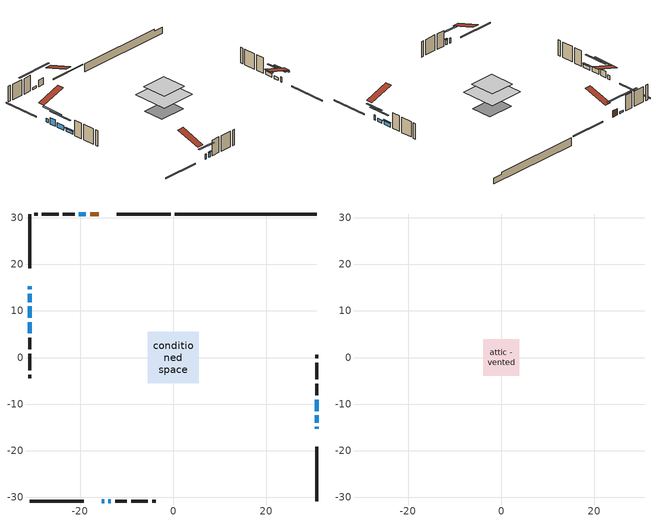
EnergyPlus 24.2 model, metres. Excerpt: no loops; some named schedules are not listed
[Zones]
conditioned space
 floor adiabatic (AdiabaticFloorConstruction): -5.53,-5.53 -5.53,5.53 5.53,5.53 5.53,-5.53 z3.05
 floor foundation (Slab1 construction): -4.27,-3.35 -4.27,3.35 4.27,3.35 4.27,-3.35 z-1.83
 wall outside (RimJoist1 construction): -0.56,30.85 -12.18,30.85 / -30.85,-30.85 -19.22,-30.85 / -30.85,30.85 -30.85,19.22 / 30.85,-30.85 30.85,-19.22 z0.61:0.91
 wall outside (AdiabaticWallConstruction 1): -16.05,30.85 -17.88,30.85 z0.61:2.64
 wall outside (AdiabaticWallConstruction): 30.85,-15.36 30.85,-14.9 / -15.36,-30.85 -14.85,-30.85 / -13.92,-30.85 -13.41,-30.85 z0.61:2.14; -18.8,30.85 -20.28,30.85 z0.61:1.22; -30.85,15.36 -30.85,14.62 / 30.85,-11.52 30.85,-9.08 z0.61:1.83; -30.85,13.69 -30.85,11.92 z0.61:2.64; -30.85,10.99 -30.85,8.55 z0.61:2.13; 30.85,-13.97 30.85,-12.45 z0.61:1.53; -30.85,7.62 -30.85,5.18 z0.61:1.63
 wall outside (Wall1 construction): -21.21,30.85 -23.7,30.85 / -12.48,-30.85 -9.99,-30.85 / -30.85,4.25 -30.85,1.76 / 30.85,-8.15 30.85,-5.65 z0.61:5.49
 wall outside (Wall2 construction): -24.63,30.85 -28.22,30.85 / -9.06,-30.85 -5.46,-30.85 / -30.85,0.83 -30.85,-2.77 / 30.85,-4.73 30.85,-1.13 z0.61:5.49
 wall outside (Wall3 construction): -29.15,30.85 -29.92,30.85 / -4.54,-30.85 -3.77,-30.85 / -30.85,-3.69 -30.85,-4.46 / 30.85,-0.2 30.85,0.56 z0.61:5.49
 wall foundation (FoundationWall1 construction): 0.37,30.85,-1.83 0.37,30.85,0.61 27.8,30.85,0.61 27.8,30.85,0.02 30.85,30.85,0.02 30.85,30.85,-1.83
 window (WindowConstruction): 30.85,-15.36 30.85,-14.9 z0.61:2.13
 window (WindowConstruction 8): -18.8,30.85 -20.28,30.85 z0.61:1.22
 window (WindowConstruction 9): -30.85,15.36 -30.85,14.62 z0.61:1.83
 window (WindowConstruction 1): -15.36,-30.85 -14.85,-30.85 z0.61:2.13
 window (WindowConstruction 2): -13.92,-30.85 -13.41,-30.85 z0.61:2.13
 window (WindowConstruction 3): -30.85,13.69 -30.85,11.92 z0.61:2.64
 window (WindowConstruction 4): -30.85,10.99 -30.85,8.55 z0.61:2.13
 window (WindowConstruction 5): 30.85,-13.97 30.85,-12.45 z0.61:1.52
 window (WindowConstruction 6): 30.85,-11.52 30.85,-9.08 z0.61:1.83
 window (WindowConstruction 7): -30.85,7.62 -30.85,5.18 z0.61:1.62
 door (Door): -16.05,30.85 -17.88,30.85 z0.61:2.64
 ceiling adiabatic (AdiabaticFloorConstruction): 5.53,-5.53 5.53,5.53 -5.53,5.53 -5.53,-5.53 z3.05
attic - vented
 floor to conditioned space (Floor1 construction Reversed): -3.91,-3.91 -3.91,3.91 3.91,3.91 3.91,-3.91 z5.49
 roof outside (Roof1 construction): -15.12,30.85,5.49 -15.12,23.23,8.03 -13.11,23.23,8.03 -13.11,30.85,5.49; -16.29,-30.85,5.49 -16.29,-23.23,8.03 -18.3,-23.23,8.03 -18.3,-30.85,5.49; -30.85,16.29,5.49 -23.23,16.29,8.03 -23.23,18.3,8.03 -30.85,18.3,5.49; 30.85,-16.29,5.49 23.23,-16.29,8.03 23.23,-18.3,8.03 30.85,-18.3,5.49
shading: 30.85,-12.26 30.85,-18 31.26,-18 31.26,-12.26 z4.77; -25.36,30.85 -13.72,30.85 -13.72,31.26 -25.36,31.26 z6.3; -12.21,-30.85 -18,-30.85 -18,-31.26 -12.21,-31.26 z4.77; -13.21,-30.85 -14.12,-30.85 -14.12,-31.26 -13.21,-31.26 z2.34; -30.85,9.28 -30.85,16.33 -31.26,16.33 -31.26,9.28 z5.28; -30.85,5.91 -30.85,13.63 -31.26,13.63 -31.26,5.91 z4.77; 30.85,-9.81 30.85,-16.61 31.26,-16.61 31.26,-9.81 z4.16; 30.85,-8.88 30.85,-11.72 31.26,-11.72 31.26,-8.88 z2.03; -30.85,4.98 -30.85,7.82 -31.26,7.82 -31.26,4.98 z1.83
[Building]
Building 1: Terrain=Suburbs
[Site:Location]
Edmonton Intl AP_AB: Latitude {deg}=53.31; Longitude {deg}=-113.58; Time Zone {hr}=-7; Elevation {m}=723; Keep Site Location Information=Yes
[Site:GroundTemperature:Shallow]
-1.56185, -3.61833, -3.78302, -2.80711, 1.11059, 5.01004, 8.39065, 10.5322, 10.7141, 8.97234, 5.67794, 1.89811
[Site:WaterMainsTemperature]
Calculation Method=Schedule; Temperature Schedule=mains temperature schedule
[Material] Roughness=Rough; Thermal Absorptance=0.9
Name | Thickness {m} | Conductivity {W/m-K} | Density {kg/m3} | Specific Heat {J/kg-K} | Solar Absorptance | Visible Absorptance
asphalt or fiberglass shingles | 0.00635 | 0.162714 | 1121.4 | 1465.45 | 0.4 | 0.4
ceiling loosefill ins | 0.338667 | 0.0480833 | 16.02 | 1046.75 | 0.7 | 0.7
ceiling stud and cavity | 0.1397 | 0.355768 | 65.682 | 1177.47 | 0.7 | 0.7
concrete 4.0 in. | 0.1016 | 1.803125 | 2242.8 | 837.4 | 0.7 | 0.7
concrete 8.0 in. | 0.2032 | 1.803125 | 2242.8 | 837.4 | 0.7 | 0.7
door material | 0.04445 | 0.053851 | 512.64 | 1214.23 | 0.7 | 0.7
exterior vertical ins | 0.0455353 | 0.029427 | 32.04 | 1214.23 | 0.7 | 0.7
floor covering | 0.0127 | 0.0433444 | 54.468 | 1339.84 | 0.6 | 0.6
floor rigid ins; wall rigid ins 1 | 0.512978 | 0.029427 | 32.04 | 1214.23 | 0.7 | 0.7
floor stud and cavity | 0.1397 | 1.75129 | 37.0049 | 1207.88 | 0.7 | 0.7
furniture material conditioned space 1 | 0.1524 | 0.115458 | 640.8 | 1214.23 | 0.6 | 0.6
gypsum board | 0.0127 | 0.160291 | 801 | 837.4 | 0.6 | 0.6
gypsum board 1 | 0.0127 | 0.160291 | 801 | 837.4 | 0.7 | 0.7
osb sheathing 0.5 in. | 0.0127 | 0.115458 | 512.64 | 1214.23 | 0.7 | 0.7
osb sheathing 0.75 in. | 0.01905 | 0.115458 | 512.64 | 1214.23 | 0.7 | 0.7
osb sheathing 2.0 in. | 0.0508 | 0.115458 | 512.64 | 1214.23 | 0.7 | 0.7
rim joist rigid ins; wall rigid ins | 0.051816 | 0.029427 | 32.04 | 1214.23 | 0.7 | 0.7
rim joist stud and cavity | 0.0508 | 0.0414166 | 125.044 | 1163.47 | 0.6 | 0.6
wall stud and cavity | 0.1397 | 0.225397 | 139.0536 | 1170.24 | 0.7 | 0.7
wall stud and cavity 1 | 0.1397 | 0.221002 | 139.0536 | 1170.24 | 0.7 | 0.7
wall stud and cavity 2 | 0.1397 | 0.453384 | 139.0536 | 1170.24 | 0.7 | 0.7
wall stud and cavity 3 | 0.0889 | 0.380278 | 52.3479 | 1209.89 | 0.7 | 0.7
wall stud and cavity 4 | 0.0889 | 0.391764 | 83.0341 | 1211.67 | 0.7 | 0.7
wood siding | 0.0254 | 0.102417 | 544.68 | 1172.36 | 0.4 | 0.4
wood siding 1; wood siding 2; wood siding 3 | 0.0254 | 0.102417 | 544.68 | 1172.36 | 0.7 | 0.7
[WindowMaterial:SimpleGlazingSystem]
Name | U-Factor {W/m2-K} | Solar Heat Gain Coefficient
WindowMaterial | 2.24281 | 0.4
WindowMaterial 1 | 2.2042 | 0.4
WindowMaterial 2 | 2.97754 | 0.59
WindowMaterial 3 | 1.92711 | 0.46
WindowMaterial 4 | 2.04862 | 0.44
WindowMaterial 5 | 2.02761 | 0.44
WindowMaterial 6 | 2.056 | 0.43
WindowMaterial 7 | 3.2711 | 0.54
[Construction]
AdiabaticFloorConstruction: floor stud and cavity, floor rigid ins, osb sheathing 0.75 in., floor covering
AdiabaticWallConstruction: wood siding 2, wall rigid ins 1, wall stud and cavity 3, gypsum board
AdiabaticWallConstruction 1: wood siding 3, wall rigid ins 1, wall stud and cavity 3, gypsum board
Door: door material
Floor1 construction Reversed: gypsum board, ceiling stud and cavity, ceiling loosefill ins
FoundationWall1 construction: concrete 8.0 in., gypsum board 1
furniture construction conditioned space 1: furniture material conditioned space 1
PartitionWallConstruction: gypsum board, wall stud and cavity 4, gypsum board
RimJoist1 construction: wood siding 1, rim joist rigid ins, osb sheathing 2.0 in., rim joist stud and cavity
Roof1 construction: asphalt or fiberglass shingles
Slab1 construction: concrete 4.0 in.
Wall1 construction: wood siding, wall rigid ins, osb sheathing 0.5 in., wall stud and cavity, gypsum board
Wall2 construction: wood siding, wall rigid ins, osb sheathing 0.5 in., wall stud and cavity 1, gypsum board
Wall3 construction: wood siding, wall rigid ins, osb sheathing 0.5 in., wall stud and cavity 2, gypsum board
WindowConstruction: WindowMaterial
WindowConstruction 1; WindowConstruction 2: WindowMaterial 1
WindowConstruction 3: WindowMaterial 2
WindowConstruction 4: WindowMaterial 3
WindowConstruction 5: WindowMaterial 4
WindowConstruction 6: WindowMaterial 5
WindowConstruction 7: WindowMaterial 6
WindowConstruction 8; WindowConstruction 9: WindowMaterial 7
[Zone] Multiplier=1; Part of Total Floor Area=Yes
Name | Volume {m3}
attic - vented | 25.2087
conditioned space | 465
[Space]
Name | Zone | Volume {m3}
attic - vented 1 | attic - vented | 25.2087
conditioned space 1 | conditioned space | 465
[ZoneInfiltration:EffectiveLeakageArea]
infil attic - vented 1: Zone or Space=attic - vented 1; Schedule=Always On Discrete; Effective Air Leakage Area {cm2}=2127.3; Stack Coefficient=0.000176562; Wind Coefficient=8.97777e-06
[ZoneMixing]
whole house fan mix: Zone or Space=attic - vented; Schedule=Always On Continuous; Design Flow Rate Calculation Method=Flow/Zone; Design Flow Rate {m3/s}=0; Source Zone or Space=conditioned space
[SurfaceProperty:ExposedFoundationPerimeter]
Slab1: Exposed Perimeter Calculation Method=TotalExposedPerimeter; Total Exposed Perimeter {m}=30.479
[InternalMass] Zone or ZoneList=conditioned space; Space or SpaceList=conditioned space 1
Name | Construction | Surface Area {m2}
furniture mass conditioned space 1 | furniture construction conditioned space 1 | 71.8081
partition wall mass | PartitionWallConstruction | 179.52
[Lights]
interior lighting: Zone or ZoneList or Space or SpaceList=conditioned space 1; Schedule=interior lighting schedule; Design Level Calculation Method=LightingLevel; Lighting Level {W}=343.2; Return Air Fraction=0; Fraction Radiant=0.6; Fraction Visible=0.2; Fraction Replaceable=1
[People]
occupants: Zone or ZoneList or Space or SpaceList=conditioned space 1; Number of People Schedule=occupants schedule; Number of People Calculation Method=People; Number of People=3; Fraction Radiant=0.314171; Sensible Heat Fraction=0.56303; Activity Level Schedule=occupants activity schedule; Carbon Dioxide Generation Rate {m3/s-W}=0; Enable ASHRAE 55 Comfort Warnings=No; Mean Radiant Temperature Calculation Type=EnclosureAveraged
[ElectricEquipment] Zone or ZoneList or Space or SpaceList=conditioned space 1; Design Level Calculation Method=EquipmentLevel
Name | Schedule | Design Level {W} | Fraction Latent | Fraction Radiant | Fraction Lost
clothes dryer | clothes dryer schedule | 140.772 | 0.015 | 0.081 | 0.85
clothes washer | clothes washer schedule | 32.1985 | 0.03 | 0.162 | 0.7
cooking range | cooking range schedule | 215.147 | 0.08 | 0.432 | 0.2
dishwasher | dishwasher schedule | 66.8632 | 0.3 | 0.18 | 0.4
fridge | fridge schedule | 72.9452 | 0 | 0.6 | 0
mech vent bath fan 0 | mech vent bath fan 0 schedule | 50.2 | 0 | 0 | 1
mech vent bath fan 1 | mech vent bath fan 1 schedule | 50.2 | 0 | 0 | 1
mech vent house fan | mech vent house fan schedule | 0 | 0 | 0 | 1
mech vent house fan cfis | mech vent house fan cfis schedule | 0 | 0 | 0 | 0
mech vent range fan 0 | mech vent range fan 0 schedule | 57 | 0 | 0 | 1
misc plug loads | misc plug loads schedule | 494.7 | 0.045 | 0.513 | 0.1
whole house fan | Always On Discrete | 0 | 0 | 0 | 1
[OtherEquipment] Zone or ZoneList or Space or SpaceList=conditioned space 1; Design Level Calculation Method=EquipmentLevel
Name | Fuel Type | Schedule | Design Level {W} | Fraction Latent | Fraction Radiant | Fraction Lost
clothes dryer 1 | Electricity | clothes dryer schedule | 0 | 0.015 | 0.081 | 0.85
cooking range 1 | Electricity | cooking range schedule | 0 | 0.08 | 0.432 | 0.2
general water use latent | None | general water use schedule | 62.594 | 1 | 0 | 0
general water use sensible | None | general water use schedule | -61.6891 | 0 | 0.6 | 0
mech vent house fan latent load | None | Always On Discrete | 0 | 1 | 0 | 0
mech vent house fan sensible load | None | Always On Discrete | 0 | 0 | 0 | 0
water heater energy adjustment1 | NaturalGas | Always On Discrete | 0.01 | 0 | 0 | 1
[ZoneInfiltration:DesignFlowRate] Zone or ZoneList or Space or SpaceList=conditioned space 1; Schedule=Always On Discrete; Design Flow Rate Calculation Method=Flow/Zone; Design Flow Rate {m3/s}=0
infil flow; natural vent flow; whole house fan flow
[AvailabilityManager:Scheduled]
furnace airloop Availability Manager: Schedule=Always On Discrete
[Foundation:Kiva]
Foundation Kiva 1: Initial Indoor Air Temperature {C}=18; Wall Height Above Grade {m}=0.609996; Wall Depth Below Slab {m}=0.2032; Custom Block Material Name 1=exterior vertical ins; Custom Block Depth 1 {m}=2.43998; Custom Block X Position 1 {m}=0.2159; Custom Block Z Position 1 {m}=0
[Foundation:Kiva:Settings]
Soil Conductivity {W/m-K}=0.849921; Soil Density {kg/m3}=1842.3; Soil Specific Heat {J/kg-K}=418.7; Ground Solar Absorptivity=0.9; Ground Thermal Absorptivity=0.9; Ground Surface Roughness {m}=0.03; Far-Field Width {m}=40; Deep-Ground Boundary Condition=ZeroFlux; Deep-Ground Depth {m}=40; Minimum Cell Dimension {m}=0.2; Maximum Cell Growth Coefficient=3; Simulation Timestep=Timestep
[Exterior:Lights]
exterior lighting: Schedule=exterior lighting schedule; Design Level {W}=75.6
[EnergyManagementSystem:GlobalVariable]
furnace_airloop_Fan_RTF
infil_program_Qfan
infil_program_Qinf
natural_vent_program_Qnv
natural_vent_program_Qwhf
[EnergyManagementSystem:Sensor]
Name | Output:Variable or Output:Meter Index Key | Output:Variable or Output:Meter
airflow_gain | infil flow | Infiltration Sensible Heat Gain Energy
airflow_gain_1 | natural vent flow | Infiltration Sensible Heat Gain Energy
airflow_gain_2 | whole house fan flow | Infiltration Sensible Heat Gain Energy
airflow_loss | infil flow | Infiltration Sensible Heat Loss Energy
airflow_loss_1 | natural vent flow | Infiltration Sensible Heat Loss Energy
airflow_loss_2 | whole house fan flow | Infiltration Sensible Heat Loss Energy
clg_load_cond |  | Cooling:EnergyTransfer:Zone:CONDITIONED SPACE
clg_sp_s; clg_sp_s_1 | cooling setpoint | Schedule Value
clothes_dryer_exhaust_0_sch_s | clothes dryer exhaust 0 schedule | Schedule Value
cool_season | cooling season schedule | Schedule Value
htg_load_cond |  | Heating:EnergyTransfer:Zone:CONDITIONED SPACE
htg_sp_s; htg_sp_s_1 | heating setpoint | Schedule Value
ig_ee_conv | clothes dryer | Electric Equipment Convective Heating Energy
ig_ee_conv_2 | cooking range | Electric Equipment Convective Heating Energy
ig_ee_conv_4 | fridge | Electric Equipment Convective Heating Energy
ig_ee_conv_5 | misc plug loads | Electric Equipment Convective Heating Energy
ig_ee_conv_6 | whole house fan | Electric Equipment Convective Heating Energy
ig_ee_rad | clothes dryer | Electric Equipment Radiant Heating Energy
ig_ee_rad_2 | cooking range | Electric Equipment Radiant Heating Energy
ig_ee_rad_4 | fridge | Electric Equipment Radiant Heating Energy
ig_ee_rad_5 | misc plug loads | Electric Equipment Radiant Heating Energy
ig_ee_rad_6 | whole house fan | Electric Equipment Radiant Heating Energy
ig_lgt_conv | interior lighting | Lights Convective Heating Energy
ig_lgt_rad | interior lighting | Lights Radiant Heating Energy
ig_lgt_vis | interior lighting | Lights Visible Radiation Heating Energy
ig_oe_conv | clothes dryer 1 | Other Equipment Convective Heating Energy
ig_oe_conv_1 | cooking range 1 | Other Equipment Convective Heating Energy
ig_oe_conv_2 | general water use latent | Other Equipment Convective Heating Energy
ig_oe_conv_3 | general water use sensible | Other Equipment Convective Heating Energy
ig_oe_conv_4 | water heater energy adjustment1 | Other Equipment Convective Heating Energy
ig_oe_rad | clothes dryer 1 | Other Equipment Radiant Heating Energy
ig_oe_rad_1 | cooking range 1 | Other Equipment Radiant Heating Energy
ig_oe_rad_2 | general water use latent | Other Equipment Radiant Heating Energy
ig_oe_rad_3 | general water use sensible | Other Equipment Radiant Heating Energy
ig_oe_rad_4 | water heater energy adjustment1 | Other Equipment Radiant Heating Energy
ig_ppl_conv | occupants | People Convective Heating Energy
ig_ppl_rad | occupants | People Radiant Heating Energy
im_conv | furniture mass conditioned space 1 | Surface Inside Face Convection Heat Gain Energy
im_conv_1 | partition wall mass | Surface Inside Face Convection Heat Gain Energy
im_ig | furniture mass conditioned space 1 | Surface Inside Face Internal Gains Radiation Heat Gain Energy
im_ig_1 | partition wall mass | Surface Inside Face Internal Gains Radiation Heat Gain Energy
im_lgt | furniture mass conditioned space 1 | Surface Inside Face Lights Radiation Heat Gain Energy
im_lgt_1 | partition wall mass | Surface Inside Face Lights Radiation Heat Gain Energy
im_sol | furniture mass conditioned space 1 | Surface Inside Face Solar Radiation Heat Gain Energy
im_sol_1 | partition wall mass | Surface Inside Face Solar Radiation Heat Gain Energy
im_surf | furniture mass conditioned space 1 | Surface Inside Face Net Surface Thermal Radiation Heat Gain Energy
im_surf_1 | partition wall mass | Surface Inside Face Net Surface Thermal Radiation Heat Gain Energy
mech_vent_bath_fan_0_sch_s | mech vent bath fan 0 schedule | Schedule Value
mech_vent_bath_fan_1_sch_s | mech vent bath fan 1 schedule | Schedule Value
mech_vent_range_fan_0_sch_s | mech vent range fan 0 schedule | Schedule Value
mv_conv | mech vent bath fan 0 | Electric Equipment Convective Heating Energy
mv_conv_1 | mech vent bath fan 1 | Electric Equipment Convective Heating Energy
mv_conv_2 | mech vent house fan | Electric Equipment Convective Heating Energy
mv_conv_3 | mech vent house fan cfis | Electric Equipment Convective Heating Energy
mv_conv_4 | mech vent range fan 0 | Electric Equipment Convective Heating Energy
mv_conv_5 | mech vent house fan latent load | Other Equipment Convective Heating Energy
mv_conv_6 | mech vent house fan sensible load | Other Equipment Convective Heating Energy
mv_rad | mech vent bath fan 0 | Electric Equipment Radiant Heating Energy
mv_rad_1 | mech vent bath fan 1 | Electric Equipment Radiant Heating Energy
mv_rad_2 | mech vent house fan | Electric Equipment Radiant Heating Energy
mv_rad_3 | mech vent house fan cfis | Electric Equipment Radiant Heating Energy
mv_rad_4 | mech vent range fan 0 | Electric Equipment Radiant Heating Energy
mv_rad_5 | mech vent house fan latent load | Other Equipment Radiant Heating Energy
mv_rad_6 | mech vent house fan sensible load | Other Equipment Radiant Heating Energy
natural_vent_s | natural vent schedule | Schedule Value
out_pb_s |  | Site Outdoor Air Barometric Pressure
out_wt_s |  | Site Outdoor Air Humidity Ratio
site_vw_s |  | Site Wind Speed
ss_back_out | Window1 | Surface Window Shortwave from Zone Back Out Window Heat Transfer Rate
ss_back_out_1 | Window11 | Surface Window Shortwave from Zone Back Out Window Heat Transfer Rate
ss_back_out_2 | Window12 | Surface Window Shortwave from Zone Back Out Window Heat Transfer Rate
ss_back_out_3 | Window2 | Surface Window Shortwave from Zone Back Out Window Heat Transfer Rate
ss_back_out_4 | Window3 | Surface Window Shortwave from Zone Back Out Window Heat Transfer Rate
ss_back_out_5 | Window4 | Surface Window Shortwave from Zone Back Out Window Heat Transfer Rate
ss_back_out_6 | Window5 | Surface Window Shortwave from Zone Back Out Window Heat Transfer Rate
ss_back_out_7 | Window6 | Surface Window Shortwave from Zone Back Out Window Heat Transfer Rate
ss_back_out_8 | Window7 | Surface Window Shortwave from Zone Back Out Window Heat Transfer Rate
ss_back_out_9 | Window9 | Surface Window Shortwave from Zone Back Out Window Heat Transfer Rate
ss_conv | Door1 | Surface Inside Face Convection Heat Gain Energy
ss_conv_1 | Window1 | Surface Inside Face Convection Heat Gain Energy
ss_conv_10 | Window9 | Surface Inside Face Convection Heat Gain Energy
ss_conv_2 | Window11 | Surface Inside Face Convection Heat Gain Energy
ss_conv_3 | Window12 | Surface Inside Face Convection Heat Gain Energy
ss_conv_4 | Window2 | Surface Inside Face Convection Heat Gain Energy
ss_conv_5 | Window3 | Surface Inside Face Convection Heat Gain Energy
ss_conv_6 | Window4 | Surface Inside Face Convection Heat Gain Energy
ss_conv_7 | Window5 | Surface Inside Face Convection Heat Gain Energy
ss_conv_8 | Window6 | Surface Inside Face Convection Heat Gain Energy
ss_conv_9 | Window7 | Surface Inside Face Convection Heat Gain Energy
ss_ig | Door1 | Surface Inside Face Internal Gains Radiation Heat Gain Energy
ss_ig_1 | Window1 | Surface Inside Face Internal Gains Radiation Heat Gain Energy
ss_ig_10 | Window9 | Surface Inside Face Internal Gains Radiation Heat Gain Energy
ss_ig_2 | Window11 | Surface Inside Face Internal Gains Radiation Heat Gain Energy
ss_ig_3 | Window12 | Surface Inside Face Internal Gains Radiation Heat Gain Energy
ss_ig_4 | Window2 | Surface Inside Face Internal Gains Radiation Heat Gain Energy
ss_ig_5 | Window3 | Surface Inside Face Internal Gains Radiation Heat Gain Energy
ss_ig_6 | Window4 | Surface Inside Face Internal Gains Radiation Heat Gain Energy
ss_ig_7 | Window5 | Surface Inside Face Internal Gains Radiation Heat Gain Energy
ss_ig_8 | Window6 | Surface Inside Face Internal Gains Radiation Heat Gain Energy
ss_ig_9 | Window7 | Surface Inside Face Internal Gains Radiation Heat Gain Energy
ss_lgt | Door1 | Surface Inside Face Lights Radiation Heat Gain Energy
ss_sol | Door1 | Surface Inside Face Solar Radiation Heat Gain Energy
ss_surf | Door1 | Surface Inside Face Net Surface Thermal Radiation Heat Gain Energy
ss_surf_1 | Window1 | Surface Inside Face Net Surface Thermal Radiation Heat Gain Energy
ss_surf_10 | Window9 | Surface Inside Face Net Surface Thermal Radiation Heat Gain Energy
ss_surf_2 | Window11 | Surface Inside Face Net Surface Thermal Radiation Heat Gain Energy
ss_surf_3 | Window12 | Surface Inside Face Net Surface Thermal Radiation Heat Gain Energy
ss_surf_4 | Window2 | Surface Inside Face Net Surface Thermal Radiation Heat Gain Energy
ss_surf_5 | Window3 | Surface Inside Face Net Surface Thermal Radiation Heat Gain Energy
ss_surf_6 | Window4 | Surface Inside Face Net Surface Thermal Radiation Heat Gain Energy
ss_surf_7 | Window5 | Surface Inside Face Net Surface Thermal Radiation Heat Gain Energy
ss_surf_8 | Window6 | Surface Inside Face Net Surface Thermal Radiation Heat Gain Energy
ss_surf_9 | Window7 | Surface Inside Face Net Surface Thermal Radiation Heat Gain Energy
ss_trans_in | Window1 | Surface Window Transmitted Solar Radiation Rate
ss_trans_in_1 | Window11 | Surface Window Transmitted Solar Radiation Rate
ss_trans_in_2 | Window12 | Surface Window Transmitted Solar Radiation Rate
ss_trans_in_3 | Window2 | Surface Window Transmitted Solar Radiation Rate
ss_trans_in_4 | Window3 | Surface Window Transmitted Solar Radiation Rate
ss_trans_in_5 | Window4 | Surface Window Transmitted Solar Radiation Rate
ss_trans_in_6 | Window5 | Surface Window Transmitted Solar Radiation Rate
ss_trans_in_7 | Window6 | Surface Window Transmitted Solar Radiation Rate
ss_trans_in_8 | Window7 | Surface Window Transmitted Solar Radiation Rate
ss_trans_in_9 | Window9 | Surface Window Transmitted Solar Radiation Rate
ss_trans_out | Window1 | Surface Inside Face Initial Transmitted Diffuse Transmitted Out Window Solar Radiation Rate
ss_trans_out_1 | Window11 | Surface Inside Face Initial Transmitted Diffuse Transmitted Out Window Solar Radiation Rate
ss_trans_out_2 | Window12 | Surface Inside Face Initial Transmitted Diffuse Transmitted Out Window Solar Radiation Rate
ss_trans_out_3 | Window2 | Surface Inside Face Initial Transmitted Diffuse Transmitted Out Window Solar Radiation Rate
ss_trans_out_4 | Window3 | Surface Inside Face Initial Transmitted Diffuse Transmitted Out Window Solar Radiation Rate
ss_trans_out_5 | Window4 | Surface Inside Face Initial Transmitted Diffuse Transmitted Out Window Solar Radiation Rate
ss_trans_out_6 | Window5 | Surface Inside Face Initial Transmitted Diffuse Transmitted Out Window Solar Radiation Rate
ss_trans_out_7 | Window6 | Surface Inside Face Initial Transmitted Diffuse Transmitted Out Window Solar Radiation Rate
ss_trans_out_8 | Window7 | Surface Inside Face Initial Transmitted Diffuse Transmitted Out Window Solar Radiation Rate
ss_trans_out_9 | Window9 | Surface Inside Face Initial Transmitted Diffuse Transmitted Out Window Solar Radiation Rate
s_conv | Floor1 | Surface Inside Face Convection Heat Gain Energy
s_conv_1 | FoundationWall1 | Surface Inside Face Convection Heat Gain Energy
s_conv_10 | Wall1:180 | Surface Inside Face Convection Heat Gain Energy
s_conv_11 | Wall1:270 | Surface Inside Face Convection Heat Gain Energy
s_conv_12 | Wall1:90 | Surface Inside Face Convection Heat Gain Energy
s_conv_13 | Wall2:0 | Surface Inside Face Convection Heat Gain Energy
s_conv_14 | Wall2:180 | Surface Inside Face Convection Heat Gain Energy
s_conv_15 | Wall2:270 | Surface Inside Face Convection Heat Gain Energy
s_conv_16 | Wall2:90 | Surface Inside Face Convection Heat Gain Energy
s_conv_17 | Wall3:0 | Surface Inside Face Convection Heat Gain Energy
s_conv_18 | Wall3:180 | Surface Inside Face Convection Heat Gain Energy
s_conv_19 | Wall3:270 | Surface Inside Face Convection Heat Gain Energy
s_conv_2 | inferred conditioned ceiling | Surface Inside Face Convection Heat Gain Energy
s_conv_20 | Wall3:90 | Surface Inside Face Convection Heat Gain Energy
s_conv_3 | inferred conditioned floor | Surface Inside Face Convection Heat Gain Energy
s_conv_4 | RimJoist1:0 | Surface Inside Face Convection Heat Gain Energy
s_conv_5 | RimJoist1:180 | Surface Inside Face Convection Heat Gain Energy
s_conv_6 | RimJoist1:270 | Surface Inside Face Convection Heat Gain Energy
s_conv_7 | RimJoist1:90 | Surface Inside Face Convection Heat Gain Energy
s_conv_8 | Slab1 | Surface Inside Face Convection Heat Gain Energy
s_conv_9 | Wall1:0 | Surface Inside Face Convection Heat Gain Energy
s_ig | Floor1 | Surface Inside Face Internal Gains Radiation Heat Gain Energy
s_ig_1 | FoundationWall1 | Surface Inside Face Internal Gains Radiation Heat Gain Energy
s_ig_10 | Wall1:180 | Surface Inside Face Internal Gains Radiation Heat Gain Energy
s_ig_11 | Wall1:270 | Surface Inside Face Internal Gains Radiation Heat Gain Energy
s_ig_12 | Wall1:90 | Surface Inside Face Internal Gains Radiation Heat Gain Energy
s_ig_13 | Wall2:0 | Surface Inside Face Internal Gains Radiation Heat Gain Energy
s_ig_14 | Wall2:180 | Surface Inside Face Internal Gains Radiation Heat Gain Energy
s_ig_15 | Wall2:270 | Surface Inside Face Internal Gains Radiation Heat Gain Energy
